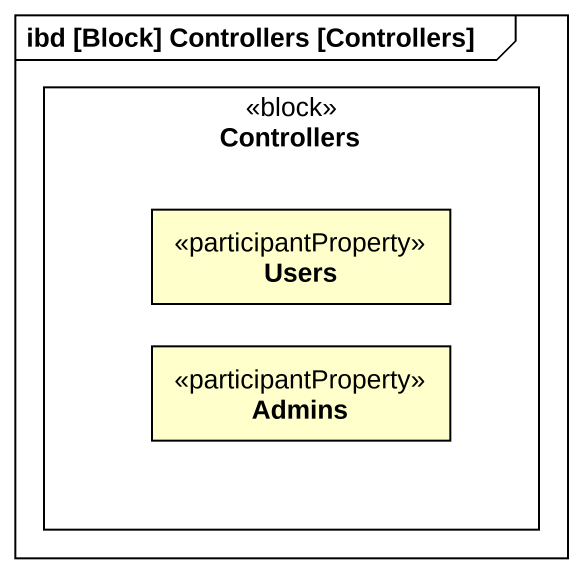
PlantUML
@startuml
mainframe ibd [Block] Controllers [Controllers]
rectangle Controllers <<block>> {
  rectangle Users <<participantProperty>>
  rectangle Admins <<participantProperty>>
}
@enduml
